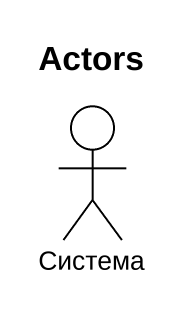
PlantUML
@startuml
title Actors
actor Система
@enduml
